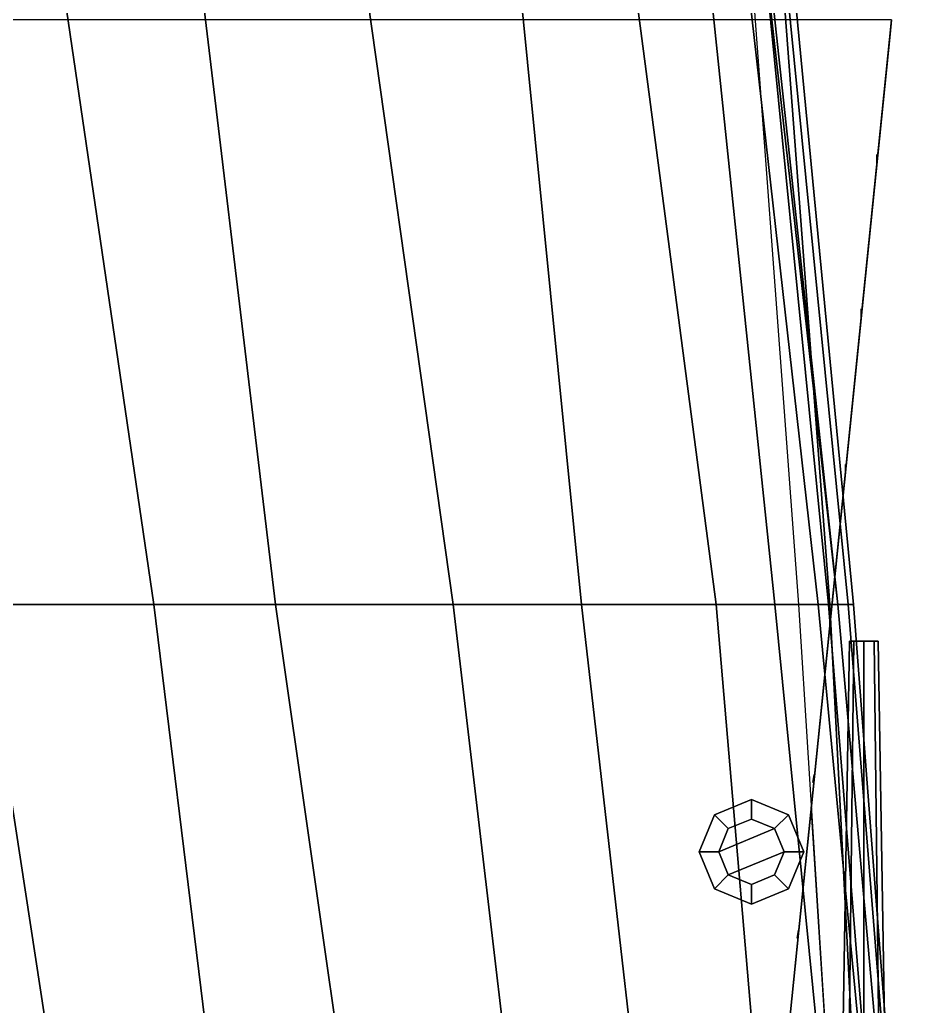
# Model space of a CAD drawing. Header units: millimetres. Extents: x -15 to 15, y -108 to 101.
# Drawn here: x 5.75 to 12.58, y 22.97 to 30.51 of the extents above; entities that cross this region are included whole.
import ezdxf

# ---------------------------------------------------------------- set-up
doc = ezdxf.new("R2010")
doc.units = ezdxf.units.MM
for name, color, linetype in [('citadelle', 3, 'Continuous'), ('gun', 1, 'Continuous'), ('railings_mirrored', 6, 'Continuous')]:
    doc.layers.add(name, color=color, linetype=linetype)

msp = doc.modelspace()

# ---------------------------------------------------------------- linework, layer by layer
for points in [[(6.78, 26.04, -9.3), (5.46, 26.04, -9.42), (4.76, 31.98, -9.42), (5.91, 31.98, -9.3)], [(7.71, 26.04, -9.13), (6.78, 26.04, -9.3), (5.91, 31.98, -9.3), (7, 31.98, -9.13)], [(9.07, 26.04, -8.76), (7.71, 26.04, -9.13), (7, 31.98, -9.13), (8.23, 31.98, -8.76)], [(10.05, 26.04, -8.31), (9.07, 26.04, -8.76), (8.23, 31.98, -8.76), (9.46, 31.98, -8.23)], [(11.08, 26.04, -7.58), (10.05, 26.04, -8.31), (9.46, 31.98, -8.23), (10.3, 31.98, -7.58)], [(11.53, 26.04, -7), (11.08, 26.04, -7.58), (10.3, 31.98, -7.58), (10.91, 31.98, -6.87)], [(11.86, 26.04, -6.29), (11.53, 26.04, -7), (10.91, 31.98, -6.87), (11.19, 31.98, -6.29)], [(12.01, 26.04, -5.55), (11.86, 26.04, -6.29), (11.19, 31.98, -6.29), (11.34, 31.98, -5.55)], [(11.71, 26.04, 1.9), (11.95, 26.04, 1.74), (11.5, 31.98, 1.76), (11.27, 31.98, 1.9)], [(12.01, 26.04, -4.75), (12.01, 26.04, -5.55), (11.34, 31.98, -5.55), (11.37, 31.98, -4.75)], [(12.09, 26.04, -3.04), (11.94, 26.04, -3.26), (11.35, 31.98, -3.26), (11.5, 31.98, -3.04)], [(11.94, 26.04, -3.26), (12.01, 26.04, -4.75), (11.37, 31.98, -4.75), (11.35, 31.98, -3.26)], [(11.95, 26.04, 1.74), (12.13, 26.04, -2.11), (11.56, 31.98, -2.09), (11.5, 31.98, 1.76)], [(12.13, 26.04, -2.11), (12.09, 26.04, -3.04), (11.5, 31.98, -3.04), (11.56, 31.98, -2.09)], [(6.36, 20.18, -9.42), (4.66, 20.18, -9.51), (3.25, 26.04, -9.51), (5.46, 26.04, -9.42)], [(7.5, 20.18, -9.3), (6.36, 20.18, -9.42), (5.46, 26.04, -9.42), (6.78, 26.04, -9.3)], [(8.55, 20.18, -9.13), (7.5, 20.18, -9.3), (6.78, 26.04, -9.3), (7.71, 26.04, -9.13)], [(9.76, 20.18, -8.76), (8.55, 20.18, -9.13), (7.71, 26.04, -9.13), (9.07, 26.04, -8.76)], [(10.72, 20.18, -8.31), (9.76, 20.18, -8.76), (9.07, 26.04, -8.76), (10.05, 26.04, -8.31)], [(11.58, 20.18, -7.66), (10.72, 20.18, -8.31), (10.05, 26.04, -8.31), (11.08, 26.04, -7.58)], [(12.11, 20.18, -7), (11.58, 20.18, -7.66), (11.08, 26.04, -7.58), (11.53, 26.04, -7)], [(12.42, 20.18, -6.29), (12.11, 20.18, -7), (11.53, 26.04, -7), (11.86, 26.04, -6.29)], [(12.08, 20.18, 1.9), (12.25, 20.18, 1.72), (11.95, 26.04, 1.74), (11.71, 26.04, 1.9)], [(12.53, 20.18, -5.55), (12.42, 20.18, -6.29), (11.86, 26.04, -6.29), (12.01, 26.04, -5.55)], [(12.56, 20.18, -3.04), (12.41, 20.18, -3.26), (11.94, 26.04, -3.26), (12.09, 26.04, -3.04)], [(12.41, 20.18, -3.26), (12.53, 20.18, -4.75), (12.01, 26.04, -4.75), (11.94, 26.04, -3.26)], [(12.25, 20.18, 1.72), (12.58, 20.18, -2.11), (12.13, 26.04, -2.11), (11.95, 26.04, 1.74)], [(12.53, 20.18, -4.75), (12.53, 20.18, -5.55), (12.01, 26.04, -5.55), (12.01, 26.04, -4.75)], [(12.58, 20.18, -2.11), (12.56, 20.18, -3.04), (12.09, 26.04, -3.04), (12.13, 26.04, -2.11)], [(11.8077, 24.4928, 1.9), (11.8077, 24.4928, 1.9), (11.63, 22.75, 1.9), (11.9235, 22.6587, 1.9)]]:
    msp.add_3dface(points)
at = {"layer": 'citadelle'}
for points in [[(12.42, 30.51, 4.59), (-12.42, 30.51, 4.59), (-11.63, 22.75, 4.59), (11.63, 22.75, 4.59)], [(12.41, 30.4, 4.59), (12.41, 30.4, 1.9), (12.42, 30.51, 1.9), (12.42, 30.51, 4.59)], [(12.41, 30.4, 1.9), (12.41, 30.4, 4.59), (11.63, 22.75, 4.59), (11.63, 22.75, 1.9)], [(11.35, 24.55, 4.59), (11.0672, 24.4328, 4.59), (11.0672, 24.4328, 4.89), (11.35, 24.55, 4.89)], [(11.35, 24.55, 4.89), (11.0672, 24.4328, 4.89), (11.1732, 24.3268, 5.05), (11.35, 24.4, 5.05)], [(11.6328, 24.4328, 4.59), (11.35, 24.55, 4.59), (11.35, 24.55, 4.89), (11.6328, 24.4328, 4.89)], [(11.6328, 24.4328, 4.89), (11.35, 24.55, 4.89), (11.35, 24.4, 5.05), (11.5268, 24.3268, 5.05)], [(11.0672, 24.4328, 4.59), (10.95, 24.15, 4.59), (10.95, 24.15, 4.89), (11.0672, 24.4328, 4.89)], [(11.0672, 24.4328, 4.89), (10.95, 24.15, 4.89), (11.1, 24.15, 5.05), (11.1732, 24.3268, 5.05)], [(11.1, 24.15, 5.05), (11.5268, 24.3268, 5.05), (11.35, 24.4, 5.05), (11.1732, 24.3268, 5.05)], [(11.75, 24.15, 4.89), (11.6328, 24.4328, 4.89), (11.5268, 24.3268, 5.05), (11.6, 24.15, 5.05)], [(11.75, 24.15, 4.59), (11.6328, 24.4328, 4.59), (11.6328, 24.4328, 4.89), (11.75, 24.15, 4.89)], [(11.1732, 23.9732, 5.05), (11.6, 24.15, 5.05), (11.5268, 24.3268, 5.05), (11.1, 24.15, 5.05)], [(10.95, 24.15, 4.59), (11.0672, 23.8672, 4.59), (11.0672, 23.8672, 4.89), (10.95, 24.15, 4.89)], [(10.95, 24.15, 4.89), (11.0672, 23.8672, 4.89), (11.1732, 23.9732, 5.05), (11.1, 24.15, 5.05)], [(11.35, 23.9, 5.05), (11.5268, 23.9732, 5.05), (11.6, 24.15, 5.05), (11.1732, 23.9732, 5.05)], [(11.6328, 23.8672, 4.89), (11.75, 24.15, 4.89), (11.6, 24.15, 5.05), (11.5268, 23.9732, 5.05)], [(11.6328, 23.8672, 4.59), (11.75, 24.15, 4.59), (11.75, 24.15, 4.89), (11.6328, 23.8672, 4.89)], [(11.0672, 23.8672, 4.89), (11.35, 23.75, 4.89), (11.35, 23.9, 5.05), (11.1732, 23.9732, 5.05)], [(11.35, 23.75, 4.89), (11.6328, 23.8672, 4.89), (11.5268, 23.9732, 5.05), (11.35, 23.9, 5.05)], [(11.0672, 23.8672, 4.59), (11.35, 23.75, 4.59), (11.35, 23.75, 4.89), (11.0672, 23.8672, 4.89)], [(11.35, 23.75, 4.59), (11.6328, 23.8672, 4.59), (11.6328, 23.8672, 4.89), (11.35, 23.75, 4.89)]]:
    msp.add_3dface(points, dxfattribs=at)
at = {"layer": 'gun'}
for points in [[(12.1, 25.76, 3.56), (12.1322, 25.76, 3.4822), (12.0969, 22.7, 3.4469), (12.05, 22.7, 3.56)], [(12.1322, 25.76, 3.6378), (12.1, 25.76, 3.56), (12.05, 22.7, 3.56), (12.0969, 22.7, 3.6731)], [(12.1322, 25.76, 3.4822), (12.21, 25.76, 3.45), (12.21, 22.7, 3.4), (12.0969, 22.7, 3.4469)], [(12.21, 25.76, 3.67), (12.1322, 25.76, 3.6378), (12.0969, 22.7, 3.6731), (12.21, 22.7, 3.72)], [(12.32, 25.76, 3.56), (12.1322, 25.76, 3.4822), (12.1, 25.76, 3.56), (12.2878, 25.76, 3.6378)], [(12.2878, 25.76, 3.6378), (12.1, 25.76, 3.56), (12.1322, 25.76, 3.6378), (12.21, 25.76, 3.67)], [(12.2878, 25.76, 3.4822), (12.21, 25.76, 3.45), (12.1322, 25.76, 3.4822), (12.32, 25.76, 3.56)], [(12.21, 25.76, 3.45), (12.2878, 25.76, 3.4822), (12.3231, 22.7, 3.4469), (12.21, 22.7, 3.4)], [(12.2878, 25.76, 3.6378), (12.21, 25.76, 3.67), (12.21, 22.7, 3.72), (12.3231, 22.7, 3.6731)], [(12.2878, 25.76, 3.4822), (12.32, 25.76, 3.56), (12.37, 22.7, 3.56), (12.3231, 22.7, 3.4469)], [(12.32, 25.76, 3.56), (12.2878, 25.76, 3.6378), (12.3231, 22.7, 3.6731), (12.37, 22.7, 3.56)]]:
    msp.add_3dface(points, dxfattribs=at)
at = {"layer": 'railings_mirrored'}
for points in [[(11.63, 22.75, 5.31), (12.42, 30.51, 5.31), (12.42, 30.51, 5.38), (11.63, 22.75, 5.38)], [(11.63, 22.75, 5.38), (12.42, 30.51, 5.38), (12.42, 30.51, 5.31), (11.63, 22.75, 5.31)], [(11.63, 22.75, 5.8), (12.42, 30.51, 5.8), (12.42, 30.51, 5.73), (11.63, 22.75, 5.73)], [(11.63, 22.75, 5.73), (12.42, 30.51, 5.73), (12.42, 30.51, 5.8), (11.63, 22.75, 5.8)], [(12.31, 29.48, 4.59), (12.31, 29.48, 5.73), (12.31, 29.42, 5.73), (12.31, 29.42, 4.59)], [(12.31, 29.42, 4.59), (12.31, 29.42, 5.73), (12.31, 29.48, 5.73), (12.31, 29.48, 4.59)], [(12.19, 28.3, 4.59), (12.19, 28.3, 5.73), (12.19, 28.24, 5.73), (12.19, 28.24, 4.59)], [(12.19, 28.24, 4.59), (12.19, 28.24, 5.73), (12.19, 28.3, 5.73), (12.19, 28.3, 4.59)], [(12.07, 27.11, 4.59), (12.07, 27.11, 5.73), (12.07, 27.05, 5.73), (12.07, 27.05, 4.59)], [(12.07, 27.05, 4.59), (12.07, 27.05, 5.73), (12.07, 27.11, 5.73), (12.07, 27.11, 4.59)], [(11.95, 25.86, 4.59), (11.95, 25.86, 5.73), (11.95, 25.92, 5.73), (11.95, 25.92, 4.59)], [(11.95, 25.92, 4.59), (11.95, 25.92, 5.73), (11.95, 25.86, 5.73), (11.95, 25.86, 4.59)], [(11.82, 24.68, 4.59), (11.82, 24.68, 5.73), (11.83, 24.74, 5.73), (11.83, 24.74, 4.59)], [(11.83, 24.74, 4.59), (11.83, 24.74, 5.73), (11.82, 24.68, 5.73), (11.82, 24.68, 4.59)], [(11.7, 23.49, 4.59), (11.7, 23.49, 5.73), (11.71, 23.55, 5.73), (11.71, 23.55, 4.59)], [(11.71, 23.55, 4.59), (11.71, 23.55, 5.73), (11.7, 23.49, 5.73), (11.7, 23.49, 4.59)]]:
    msp.add_3dface(points, dxfattribs=at)

doc.saveas('drawing.dxf')
